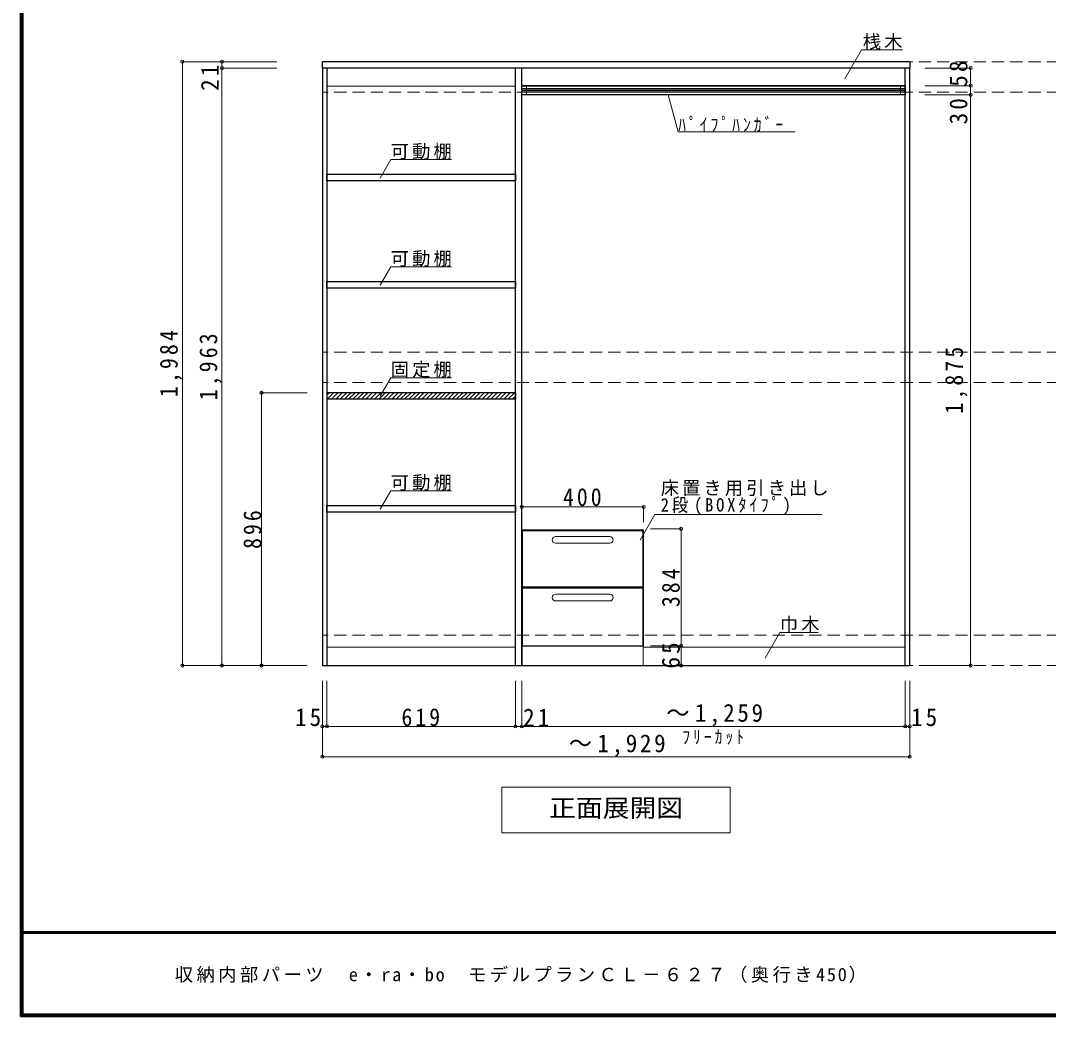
# Model space of a CAD drawing. Units: millimetres at full size, sheet at 1:20; details may follow other scales. Extents: x -3922 to 3878, y -2932 to 2722.
# Drawn here: x -3922 to -546, y -2864 to 408 of the extents above; entities that cross this region are included whole.
import ezdxf
from ezdxf.enums import TextEntityAlignment as Align

# ---------------------------------------------------------------- set-up
doc = ezdxf.new("R2010")
doc.units = ezdxf.units.MM
doc.header["$LTSCALE"] = 20
doc.header["$PDMODE"] = 32
doc.header["$PDSIZE"] = 10
doc.linetypes.add('DASHED2', pattern=[3, 2, -1])
for name, color, linetype, lineweight in [('0-2', 2, 'Continuous', 35), ('0-3_固定棚', 3, 'Continuous', 25), ('0-4_可動棚', 3, 'Continuous', 25), ('0-6_パイプハンガー', 7, 'Continuous', 18), ('0-7_桟木・巾木', 2, 'Continuous', 35), ('0-8', 3, 'Continuous', 25), ('0-A_文字', 7, 'Continuous', 18), ('0-B_寸法', 7, 'Continuous', 9), ('0-C_ハッチ', 4, 'Continuous', 9), ('F-1_枠', 6, 'Continuous', 40)]:
    doc.layers.add(name, color=color, linetype=linetype, lineweight=lineweight)
doc.layers.add('F-A_文字', color=7, linetype='Continuous')
doc.styles.add('ＭＳ ゴシック', font='')
doc.styles.get('ＭＳ ゴシック').set_extended_font_data('MS Gothic')

msp = doc.modelspace()

# ---------------------------------------------------------------- linework, layer by layer
at = {"layer": '0-2', "color": 3, "lineweight": 25}
for p, q in [((-2930.67, 251.73), (-2930.67, 272.73)), ((-1001.67, 272.73), (-2930.67, 272.73)), ((-1001.67, 272.73), (-1001.67, 251.73)), ((-1001.67, 251.73), (-2930.67, 251.73)), ((-2930.67, 251.73), (-2930.67, -1711.27)), ((-2915.67, 251.73), (-2915.67, -1711.27)), ((-2296.67, -1711.27), (-2296.67, 251.73)), ((-2275.67, -1711.27), (-2275.67, 251.73)), ((-1016.67, -1711.27), (-1016.67, 251.73)), ((-1001.67, -1711.27), (-1001.67, 251.73)), ((-2930.67, -1711.27), (-1001.67, -1711.27))]:
    msp.add_line(p, q, dxfattribs=at)
at = {"layer": '0-3_固定棚'}
for p, q in [((-2915.67, -815.27), (-2915.67, -836.27)), ((-2296.67, -815.27), (-2915.67, -815.27)), ((-2296.67, -836.27), (-2915.67, -836.27)), ((-2296.67, -815.27), (-2296.67, -836.27))]:
    msp.add_line(p, q, dxfattribs=at)
at = {"layer": '0-4_可動棚'}
for p, q in [((-2915.67, -119.27), (-2915.67, -98.27)), ((-2296.67, -98.27), (-2915.67, -98.27)), ((-2296.67, -98.27), (-2296.67, -119.27)), ((-2296.67, -119.27), (-2915.67, -119.27)), ((-2915.67, -471.27), (-2915.67, -450.27)), ((-2296.67, -450.27), (-2915.67, -450.27)), ((-2296.67, -471.27), (-2915.67, -471.27)), ((-2296.67, -450.27), (-2296.67, -471.27)), ((-2915.67, -1207.27), (-2915.67, -1186.27)), ((-2296.67, -1186.27), (-2915.67, -1186.27)), ((-2296.67, -1207.27), (-2915.67, -1207.27)), ((-2296.67, -1186.27), (-2296.67, -1207.27))]:
    msp.add_line(p, q, dxfattribs=at)
at = {"layer": '0-6_パイプハンガー', "color": 3, "lineweight": 25}
for p, q in [((-1016.67, 193.73), (-2275.67, 193.73)), ((-2275.67, 163.73), (-2275.67, 193.73)), ((-1016.67, 193.73), (-1016.67, 163.73)), ((-1016.67, 163.73), (-2275.67, 163.73))]:
    msp.add_line(p, q, dxfattribs=at)
at = {"layer": '0-6_パイプハンガー', "color": 4, "lineweight": 9}
for p, q in [((-1016.67, 184.73), (-2275.67, 184.73)), ((-2275.67, 180.73), (-1016.67, 180.73)), ((-2275.67, 176.73), (-1016.67, 176.73)), ((-2275.67, 172.73), (-1016.67, 172.73))]:
    msp.add_line(p, q, dxfattribs=at)
at = {"layer": '0-6_パイプハンガー'}
for p, q in [((-2260.67, 163.73), (-2260.67, 193.73)), ((-1031.67, 193.73), (-1031.67, 163.73))]:
    msp.add_line(p, q, dxfattribs=at)
at = {"layer": '0-7_桟木・巾木', "color": 7, "lineweight": 18}
for p, q in [((-2296.67, 191.73), (-2915.67, 191.73)), ((-1016.67, 191.73), (-2275.67, 191.73)), ((-2915.67, -1651.27), (-2296.67, -1651.27)), ((-2275.67, -1651.27), (-2274.67, -1651.27)), ((-1876.67, -1651.27), (-1016.67, -1651.27))]:
    msp.add_line(p, q, dxfattribs=at)
at = {"layer": '0-8'}
for p, q in [((-2275.67, -1265.27), (-1875.67, -1265.27)), ((-2273.67, -1267.27), (-1877.67, -1267.27)), ((-1877.67, -1454.27), (-1877.67, -1267.27)), ((-1877.67, -1457.27), (-2273.67, -1457.27)), ((-2273.67, -1646.27), (-2273.67, -1457.27)), ((-1877.67, -1646.27), (-1877.67, -1457.27)), ((-2275.67, -1646.27), (-1875.67, -1646.27)), ((-2274.67, -1711.27), (-1876.67, -1711.27))]:
    msp.add_line(p, q, dxfattribs=at)
at = {"layer": '0-8', "color": 7, "lineweight": 18}
for p, q in [((-2275.67, -1646.27), (-2275.67, -1265.27)), ((-1875.67, -1646.27), (-1875.67, -1265.27)), ((-2164.67, -1287.27), (-1986.67, -1287.27)), ((-2164.67, -1309.27), (-1986.67, -1309.27)), ((-2164.67, -1477.27), (-1986.67, -1477.27)), ((-2164.67, -1499.27), (-1986.67, -1499.27)), ((-2274.67, -1646.27), (-2274.67, -1711.27)), ((-1876.67, -1646.27), (-1876.67, -1711.27))]:
    msp.add_line(p, q, dxfattribs=at)
at = {"layer": '0-8'}
msp.add_lwpolyline([(-1877.67, -1454.27), (-2273.67, -1454.27), (-2273.67, -1267.27)], dxfattribs=at)
at = {"layer": '0-8', "color": 7, "lineweight": 18}
for centre, start, end in [((-2164.67, -1298.27), 90, 270), ((-1986.67, -1298.27), 270, 90), ((-2164.67, -1488.27), 90, 270), ((-1986.67, -1488.27), 270, 90)]:
    msp.add_arc(centre, 11, start, end, dxfattribs=at)
at = {"layer": '0-A_文字'}
for p, q in [((-1215.08, 216.5), (-1160.25, 311.47)), ((-1025.67, 311.47), (-1160.25, 311.47)), ((-1762.08, 41.79), (-1794.76, 163.73)), ((-1762.08, 41.79), (-1378.9, 41.79)), ((-2741.18, -109.79), (-2706.17, -49.14)), ((-2506.17, -49.14), (-2706.17, -49.14)), ((-2741.18, -461.79), (-2706.17, -401.14)), ((-2506.17, -401.14), (-2706.17, -401.14)), ((-2741.18, -826.33), (-2706.17, -765.68)), ((-2506.17, -765.68), (-2706.17, -765.68)), ((-2741.18, -1197.79), (-2706.17, -1137.14)), ((-2506.17, -1137.14), (-2706.17, -1137.14)), ((-1887.55, -1299.49), (-1838.8, -1215.04)), ((-1838.8, -1215.04), (-1289.83, -1215.04)), ((-1476.99, -1686.83), (-1428.23, -1602.39)), ((-1428.23, -1602.39), (-1302.2, -1602.39)), ((-1591.17, -2111.27), (-1591.17, -2261.27)), ((-2341.17, -2261.27), (-1591.17, -2261.27))]:
    msp.add_line(p, q, dxfattribs=at)
msp.add_lwpolyline([(-1591.17, -2111.27), (-2341.17, -2111.27), (-2341.17, -2261.27)], dxfattribs=at)
at = {"layer": '0-B_寸法', "color": 4}
for p, q in [((-3390.67, 272.73), (-3390.67, -1711.27)), ((-3390.67, 272.73), (-3260.67, 272.73)), ((-3260.67, 272.73), (-3260.67, 251.73)), ((-3260.67, 272.73), (-3080.67, 272.73)), ((-3260.67, 251.73), (-3080.67, 251.73)), ((-3260.67, 251.73), (-3260.67, -1711.27)), ((-801.67, 251.73), (-951.67, 251.73)), ((-801.67, 251.73), (-801.67, 193.73)), ((-801.67, 193.73), (-951.67, 193.73)), ((-801.67, 193.73), (-801.67, 163.73)), ((-801.67, 163.73), (-951.67, 163.73)), ((-801.67, 163.73), (-801.67, -1711.27)), ((-3130.67, -815.27), (-2980.67, -815.27)), ((-3130.67, -1711.27), (-3130.67, -815.27)), ((-1875.67, -1190.27), (-2275.67, -1190.27)), ((-2275.67, -1190.27), (-2275.67, -1240.27)), ((-1875.67, -1190.27), (-1875.67, -1240.27)), ((-1752.67, -1262.27), (-1852.67, -1262.27)), ((-1752.67, -1262.27), (-1752.67, -1646.27)), ((-1752.67, -1646.27), (-1852.67, -1646.27)), ((-1752.67, -1646.27), (-1752.67, -1711.27)), ((-3390.67, -1711.27), (-3260.67, -1711.27)), ((-3260.67, -1711.27), (-2980.67, -1711.27)), ((-1752.67, -1711.27), (-1852.67, -1711.27)), ((-801.67, -1711.27), (-951.67, -1711.27)), ((-2930.67, -1911.27), (-2930.67, -1761.27)), ((-2915.67, -1911.27), (-2915.67, -1761.27)), ((-2296.67, -1911.27), (-2296.67, -1761.27)), ((-2275.67, -1911.27), (-2275.67, -1761.27)), ((-1016.67, -1911.27), (-1016.67, -1761.27)), ((-1001.67, -1911.27), (-1001.67, -1761.27)), ((-2915.67, -1911.27), (-2930.67, -1911.27)), ((-2930.67, -2011.27), (-2930.67, -1911.27)), ((-2296.67, -1911.27), (-2915.67, -1911.27)), ((-2275.67, -1911.27), (-2296.67, -1911.27)), ((-1016.67, -1911.27), (-2275.67, -1911.27)), ((-1001.67, -1911.27), (-1016.67, -1911.27)), ((-1001.67, -2011.27), (-1001.67, -1911.27)), ((-2930.67, -2011.27), (-1001.67, -2011.27))]:
    msp.add_line(p, q, dxfattribs=at)
at = {"layer": '0-B_寸法', "color": 4, "linetype": 'DASHED2'}
for p, q in [((3088.33, 272.73), (-2930.35, 272.73)), ((3088.33, 172.73), (-2930.35, 172.73)), ((3088.33, -681.27), (-2930.35, -681.27)), ((3088.33, -781.27), (-2930.35, -781.27)), ((3088.33, -1611.27), (-2930.35, -1611.27)), ((3088.33, -1711.27), (-2930.35, -1711.27))]:
    msp.add_line(p, q, dxfattribs=at)
at = {"layer": '0-B_寸法'}
for p in [(-3390.67, 272.73), (-3260.67, 272.73), (-3260.67, 251.73), (-801.67, 251.73), (-801.67, 193.73), (-801.67, 163.73), (-3130.67, -815.27), (-2275.67, -1190.27), (-1875.67, -1190.27), (-1752.67, -1262.27), (-1752.67, -1646.27), (-3390.67, -1711.27), (-3260.67, -1711.27), (-3130.67, -1711.27), (-1752.67, -1711.27), (-801.67, -1711.27), (-2930.67, -1911.27), (-2915.67, -1911.27), (-2296.67, -1911.27), (-2275.67, -1911.27), (-1016.67, -1911.27), (-1001.67, -1911.27), (-2930.67, -2011.27), (-1001.67, -2011.27)]:
    msp.add_point(p, dxfattribs=at)
at = {"layer": '0-C_ハッチ'}
for p, q in [((-2915.67, -822.63), (-2908.3, -815.27)), ((-2915.16, -836.27), (-2894.16, -815.27)), ((-2901.02, -836.27), (-2880.02, -815.27)), ((-2886.88, -836.27), (-2865.88, -815.27)), ((-2872.73, -836.27), (-2851.73, -815.27)), ((-2858.59, -836.27), (-2837.59, -815.27)), ((-2844.45, -836.27), (-2823.45, -815.27)), ((-2830.31, -836.27), (-2809.31, -815.27)), ((-2816.17, -836.27), (-2795.17, -815.27)), ((-2802.02, -836.27), (-2781.02, -815.27)), ((-2787.88, -836.27), (-2766.88, -815.27)), ((-2773.74, -836.27), (-2752.74, -815.27)), ((-2759.6, -836.27), (-2738.6, -815.27)), ((-2745.46, -836.27), (-2724.46, -815.27)), ((-2731.31, -836.27), (-2710.31, -815.27)), ((-2717.17, -836.27), (-2696.17, -815.27)), ((-2703.03, -836.27), (-2682.03, -815.27)), ((-2688.89, -836.27), (-2667.89, -815.27)), ((-2674.75, -836.27), (-2653.75, -815.27)), ((-2660.6, -836.27), (-2639.6, -815.27)), ((-2646.46, -836.27), (-2625.46, -815.27)), ((-2632.32, -836.27), (-2611.32, -815.27)), ((-2618.18, -836.27), (-2597.18, -815.27)), ((-2604.03, -836.27), (-2583.03, -815.27)), ((-2589.89, -836.27), (-2568.89, -815.27)), ((-2575.75, -836.27), (-2554.75, -815.27)), ((-2561.61, -836.27), (-2540.61, -815.27)), ((-2547.47, -836.27), (-2526.47, -815.27)), ((-2533.32, -836.27), (-2512.32, -815.27)), ((-2519.18, -836.27), (-2498.18, -815.27)), ((-2505.04, -836.27), (-2484.04, -815.27)), ((-2490.9, -836.27), (-2469.9, -815.27)), ((-2476.76, -836.27), (-2455.76, -815.27)), ((-2462.61, -836.27), (-2441.61, -815.27)), ((-2448.47, -836.27), (-2427.47, -815.27)), ((-2434.33, -836.27), (-2413.33, -815.27)), ((-2420.19, -836.27), (-2399.19, -815.27)), ((-2406.04, -836.27), (-2385.04, -815.27)), ((-2391.9, -836.27), (-2370.9, -815.27)), ((-2377.76, -836.27), (-2356.76, -815.27)), ((-2363.62, -836.27), (-2342.62, -815.27)), ((-2349.48, -836.27), (-2328.48, -815.27)), ((-2335.33, -836.27), (-2314.33, -815.27)), ((-2321.19, -836.27), (-2300.19, -815.27)), ((-2307.05, -836.27), (-2296.67, -825.88))]:
    msp.add_line(p, q, dxfattribs=at)
at = {"layer": 'F-1_枠'}
for p, q in [((-3922.03, 2722.29), (-3922.03, -2864.37)), ((-3918.7, 2722.29), (-3918.7, -2864.37)), ((-3915.36, 2722.29), (-3915.36, -2864.37)), ((3877.97, -2587.71), (-3922.03, -2587.71)), ((3877.97, -2591.04), (-3922.03, -2591.04)), ((3877.97, -2857.71), (-3922.03, -2857.71)), ((3877.97, -2861.04), (-3922.03, -2861.04)), ((3877.97, -2864.37), (-3922.03, -2864.37))]:
    msp.add_line(p, q, dxfattribs=at)

# ---------------------------------------------------------------- texts
at = {"layer": '0-A_文字', "style": 'ＭＳ ゴシック', "width": 1.1}
msp.add_text('正面展開図', height=58.65, dxfattribs=at).set_placement((-2186.17, -2226.27), align=Align.BOTTOM_LEFT)
at = {"layer": '0-A_文字', "char_height": 43.99, "attachment_point": 7, "style": 'ＭＳ ゴシック'}
for s, insert in [('\\T1.17;桟木', (-1155.67, 311.47)), ('\\T1.39;\\W0.85;ﾊﾟｲﾌﾟﾊﾝｶﾞｰ', (-1762.08, 41.79)), ('\\T1.17;可動棚', (-2706.17, -49.14)), ('\\T1.17;可動棚', (-2706.17, -401.14)), ('\\T1.17;固定棚', (-2706.17, -765.68)), ('\\T1.17;可動棚', (-2706.17, -1137.14)), ('\\T1.17;床置き用引き出し', (-1819.45, -1154.84)), ('\\T1.35;\\W0.9;2段(BOXﾀｲﾌﾟ)', (-1819.45, -1217.13)), ('\\T1.17;巾木', (-1428.23, -1602.39)), ('\\T1.39;\\W0.85;ﾌﾘｰｶｯﾄ', (-1748.67, -1971.27))]:
    msp.add_mtext(s, dxfattribs=dict(at, insert=insert))
at = {"layer": '0-B_寸法', "char_height": 58.65, "attachment_point": 7, "rotation": 90, "style": 'ＭＳ ゴシック'}
for s, insert in [('\\T1.27;\\W0.95;58', (-811.67, 190.23)), ('\\T1.27;\\W0.95;21', (-3271.05, 176.73)), ('\\T1.27;\\W0.95;30', (-811.67, 66.77)), ('\\T1.28;\\W0.9;1,984', (-3391.05, -829.27)), ('\\T1.28;\\W0.9;1,963', (-3261.05, -839.77)), ('\\T1.28;\\W0.9;1,875', (-811.67, -883.77)), ('\\T1.27;\\W0.9;896', (-3130.67, -1328.27)), ('\\T1.27;\\W0.9;384', (-1756.36, -1519.27)), ('\\T1.27;\\W0.95;65', (-1756.36, -1721.27))]:
    msp.add_mtext(s, dxfattribs=dict(at, insert=insert))
at = {"layer": '0-B_寸法', "char_height": 58.65, "attachment_point": 7, "style": 'ＭＳ ゴシック'}
for s, insert in [('\\T1.27;\\W0.9;400', (-2140.67, -1187.98)), ('\\T1.27;\\W0.95;15', (-3020.67, -1911.27)), ('\\T1.27;\\W0.9;619', (-2671.17, -1911.27)), ('\\T1.27;\\W0.95;21', (-2271.64, -1911.27)), ('\\T1.23;\\W0.95;～1,259', (-1801.17, -1911.27)), ('\\T1.27;\\W0.95;15', (-997.5, -1911.27)), ('\\T1.23;\\W0.95;～1,929', (-2121.17, -2011.27))]:
    msp.add_mtext(s, dxfattribs=dict(at, insert=insert))
at = {"layer": 'F-A_文字', "insert": (-3415.36, -2754.37), "char_height": 43.99, "attachment_point": 7, "style": 'ＭＳ ゴシック'}
msp.add_mtext('\\T1.19;収納内部パーツ\u3000e・ra・bo\u3000モデルプランＣＬ－６２７（奥行き450）', dxfattribs=at)

doc.saveas('drawing.dxf')
